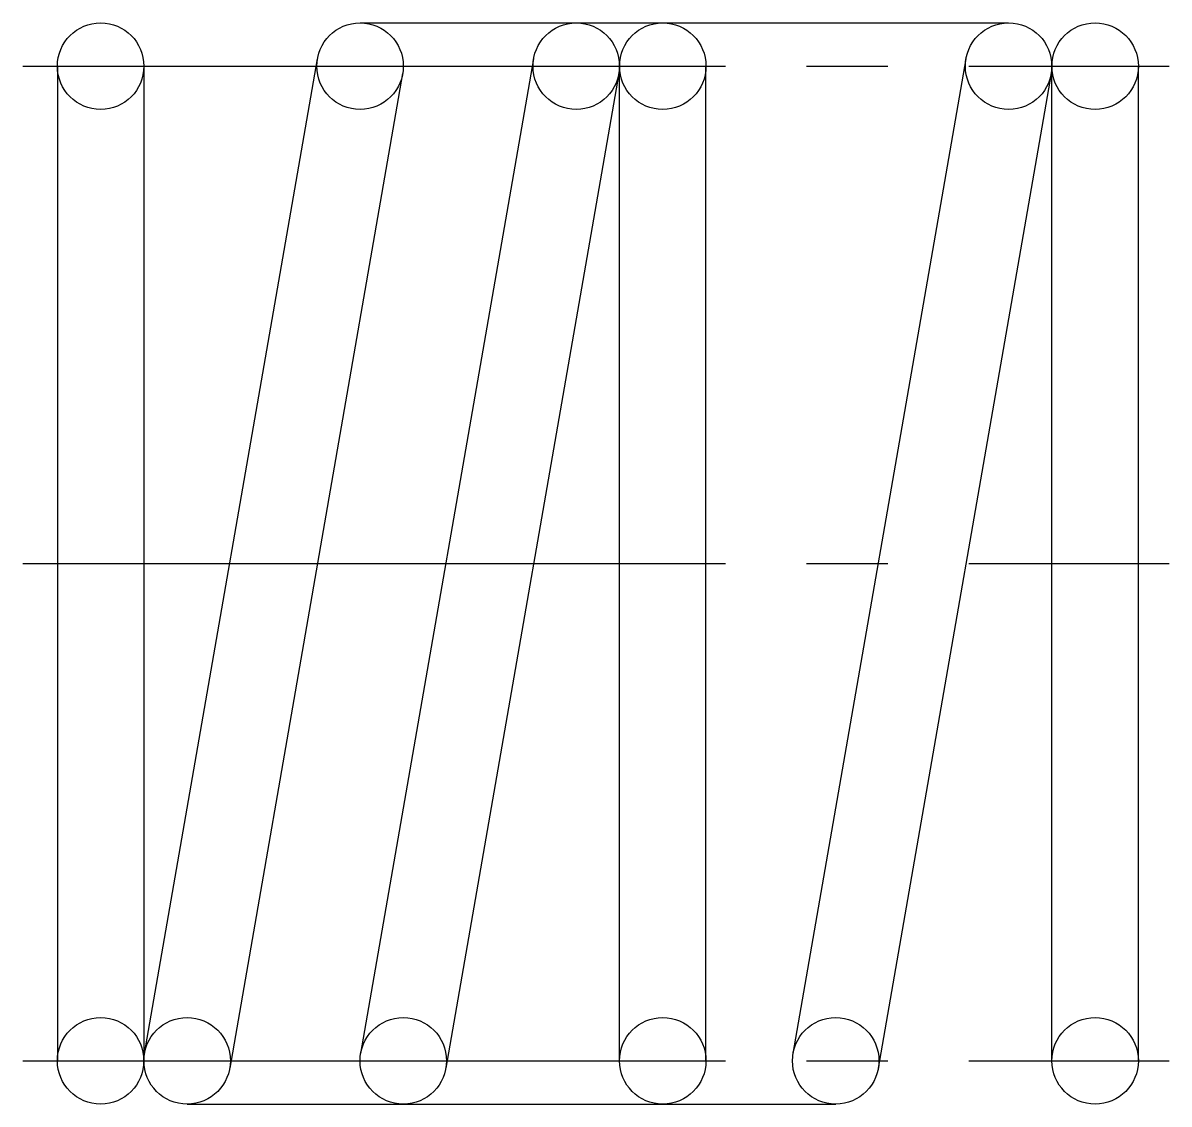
# Model space of a CAD drawing. Extents: x 1 to 16.8, y 1 to 15.2.
# Drawn here: x 11.45 to 16.76, y 10.21 to 15.21 of the extents above; entities outside this region: 2.
import ezdxf

# ---------------------------------------------------------------- set-up
doc = ezdxf.new("R2010")
doc.units = 0
doc.header["$LTSCALE"] = 0.25
doc.linetypes.add('CENTER', pattern=[17.5, 13, -1.5, 1.5, -1.5])
doc.linetypes.add('PHANTOM', pattern=[63.5, 31.75, -6.35, 6.35, -6.35, 6.35, -6.35])
doc.layers.get('0').update_dxf_attribs({"linetype": 'CONTINUOUS'})
doc.layers.add('CENTER', color=1, linetype='CENTER')

msp = doc.modelspace()

# ---------------------------------------------------------------- linework, layer by layer
at = {"color": 3, "linetype": 'PHANTOM'}
for p, q in [((13.0136, 15.2091), (16.0136, 15.2091)), ((13.0166, 10.4434), (13.8166, 15.0434)), ((14.2136, 10.4091), (14.2136, 15.0091)), ((14.6136, 10.4091), (14.6136, 15.0091)), ((14.2106, 14.9748), (13.4106, 10.3748)), ((12.2136, 10.2091), (15.2136, 10.2091))]:
    msp.add_line(p, q, dxfattribs=at)
for p, q in [((11.6136, 15.0091), (11.6136, 10.4091)), ((12.0136, 15.0091), (12.0136, 10.4091)), ((12.0166, 10.4434), (12.8166, 15.0434)), ((15.0166, 10.4434), (15.8166, 15.0434)), ((16.2136, 10.4091), (16.2136, 15.0091)), ((16.6136, 10.4091), (16.6136, 15.0091)), ((13.2106, 14.9748), (12.4106, 10.3748)), ((16.2106, 14.9748), (15.4106, 10.3748)), ((11.6136, 13.8591), (11.6136, 13.8592)), ((11.6136, 12.7091), (11.6137, 12.7091))]:
    msp.add_line(p, q)
for centre in [(11.8136, 15.0091), (16.0136, 15.0091), (16.4136, 15.0091), (11.8136, 10.4091), (12.2136, 10.4091), (15.2136, 10.4091), (16.4136, 10.4091)]:
    msp.add_circle(centre, 0.2)
at = {"color": 7, "linetype": 'CONTINUOUS'}
msp.add_circle((13.0136, 15.0091), 0.2, dxfattribs=at)
at = {"color": 3, "linetype": 'PHANTOM'}
for centre in [(14.0136, 15.0091), (14.4136, 15.0091), (13.2136, 10.4091), (14.4136, 10.4091)]:
    msp.add_circle(centre, 0.2, dxfattribs=at)
at = {"layer": 'CENTER', "color": 1, "linetype": 'CENTER'}
for p, q in [((11.4541, 15.0091), (16.7557, 15.0091)), ((11.4541, 12.7091), (16.7557, 12.7091)), ((11.4541, 10.4091), (16.7557, 10.4091))]:
    msp.add_line(p, q, dxfattribs=at)

# ---------------------------------------------------------------- texts
for s, p in [('WL5-5', (1, 2.5)), ('WL05', (1, 1))]:
    msp.add_text(s, height=0.4).set_placement(p)

doc.saveas('drawing.dxf')
